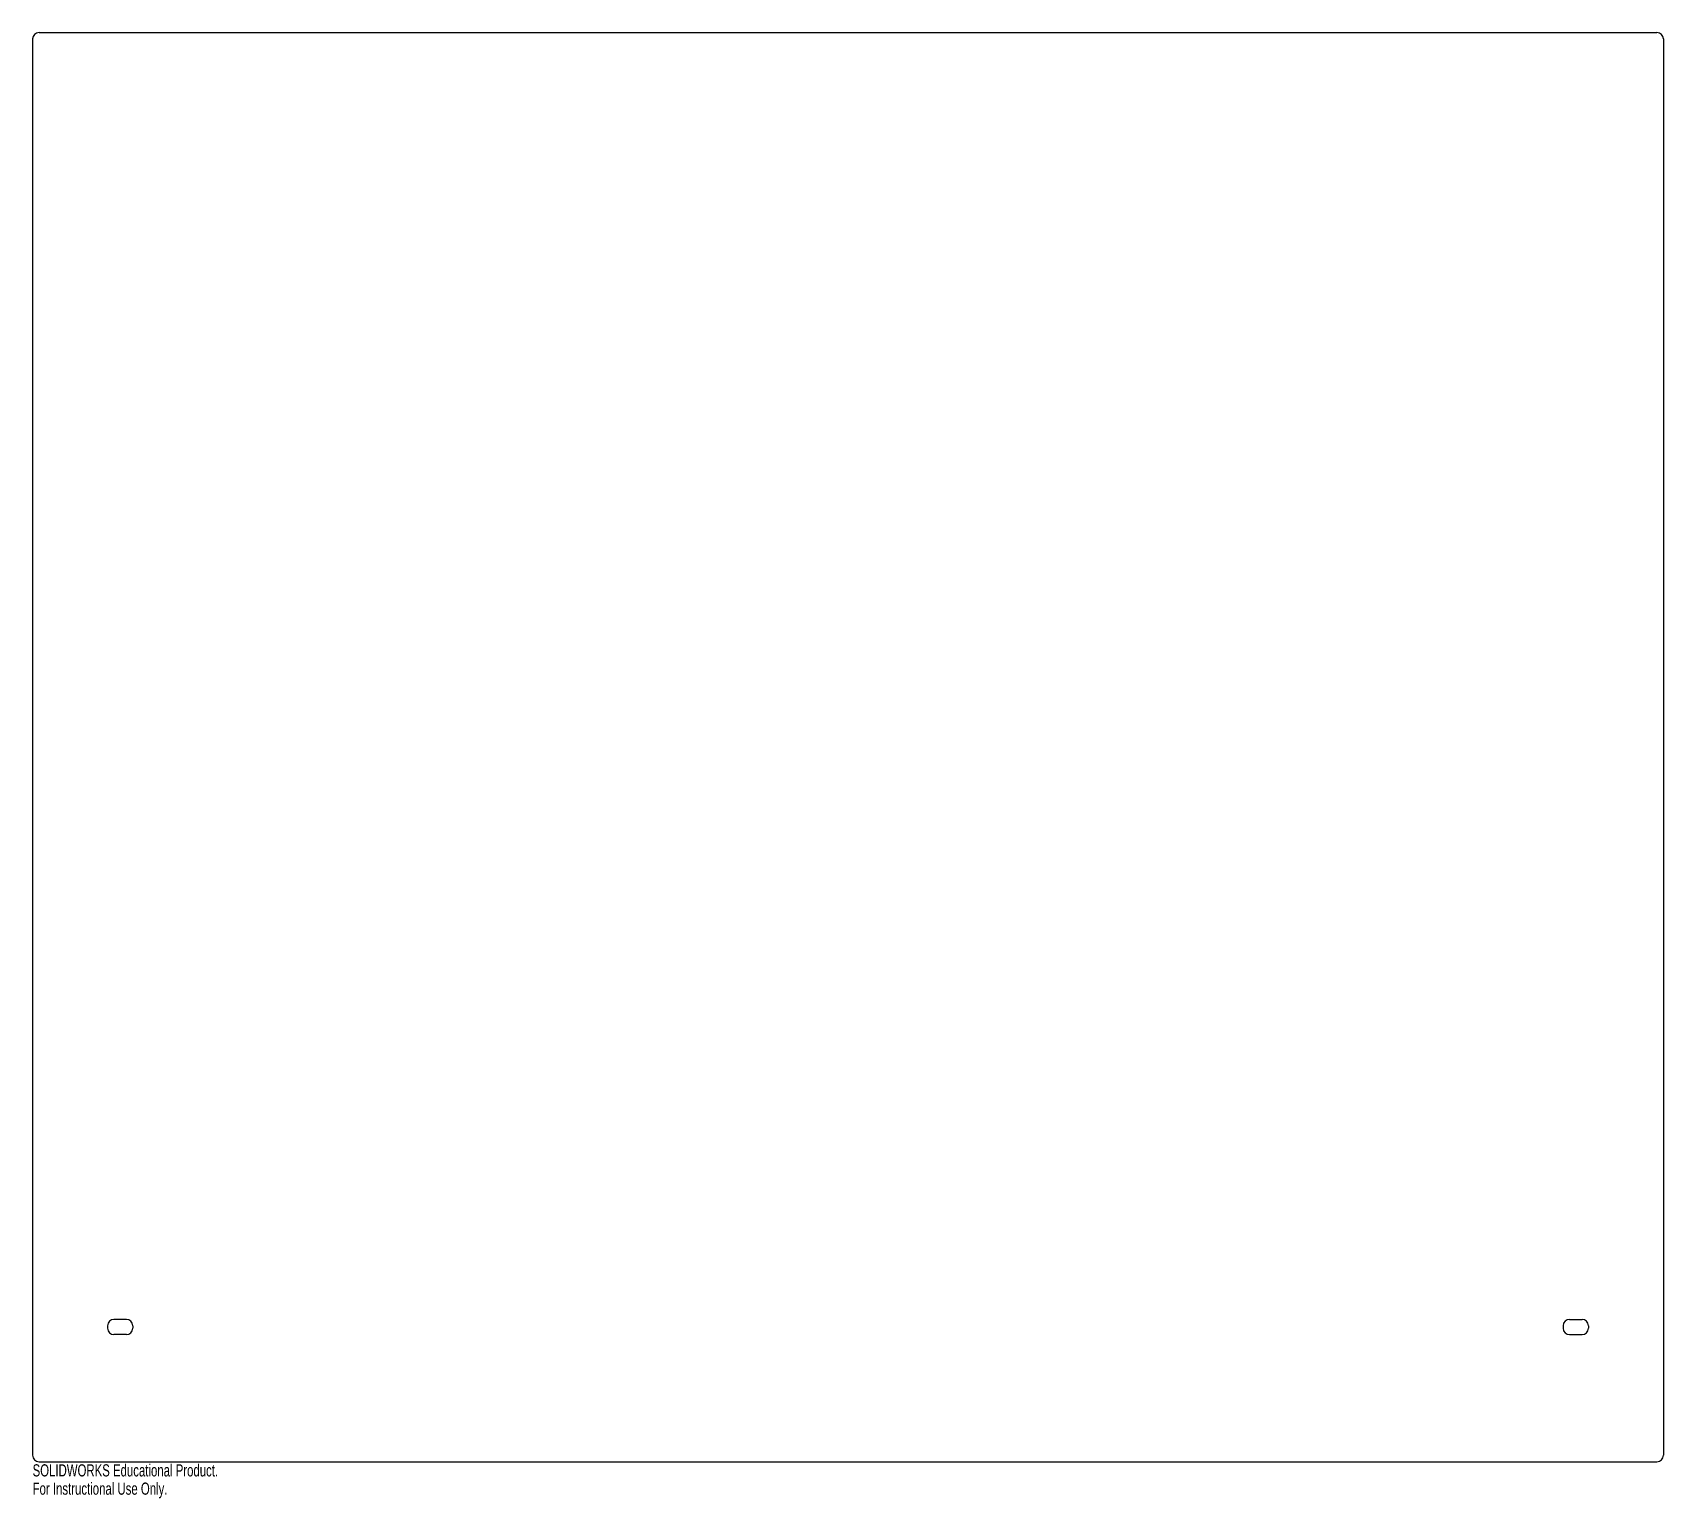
# Model space of a CAD drawing. Header units: millimetres. Extents: x -222 to 426, y -325 to 257.
import ezdxf

# ---------------------------------------------------------------- set-up
doc = ezdxf.new("R2010")
doc.units = ezdxf.units.MM
doc.styles.add('SLDTEXTSTYLE0', font='TXT', dxfattribs={"width": 0.7})

msp = doc.modelspace()

# ---------------------------------------------------------------- linework, layer by layer
at = {"color": 7, "linetype": 'Continuous', "lineweight": 25}
for p, q in [((-222.01, 254.4), (-222.01, -308.21)), ((-219.47, 256.94), (423.15, 256.94)), ((425.69, 254.4), (425.69, -308.21)), ((-192.21, -256.73), (-192.21, -257.73)), ((-184.71, -254.23), (-189.71, -254.23)), ((-182.21, -256.73), (-182.21, -257.73)), ((385.89, -256.73), (385.89, -257.73)), ((388.39, -254.23), (393.39, -254.23)), ((395.89, -256.73), (395.89, -257.73)), ((-184.71, -260.23), (-189.71, -260.23)), ((388.39, -260.23), (393.39, -260.23)), ((-219.47, -310.75), (423.15, -310.75))]:
    msp.add_line(p, q, dxfattribs=at)
for centre, radius, start, end in [((-219.47, 254.4), 2.54, 90, 180), ((423.15, 254.4), 2.54, 0, 90), ((-189.71, -256.73), 2.5, 90, 180), ((-189.71, -257.73), 2.5, 180, 270), ((-184.71, -256.73), 2.5, 360, 90), ((-184.71, -257.73), 2.5, 270, 360), ((388.39, -256.73), 2.5, 90, 180), ((388.39, -257.73), 2.5, 180, 270), ((393.39, -256.73), 2.5, 360, 90), ((393.39, -257.73), 2.5, 270, 0), ((-219.47, -308.21), 2.54, 180, 270), ((423.15, -308.21), 2.54, 270, 0)]:
    msp.add_arc(centre, radius, start, end, dxfattribs=at)

# ---------------------------------------------------------------- texts
at = {"color": 7, "linetype": 'Continuous', "char_height": 4.8336, "attachment_point": 1, "style": 'SLDTEXTSTYLE0'}
for s, insert in [('SOLIDWORKS Educational Product.', (-222.01, -311.77)), ('For Instructional Use Only.', (-222.01, -319.02))]:
    msp.add_mtext(s, dxfattribs=dict(at, insert=insert))

doc.saveas('drawing.dxf')
